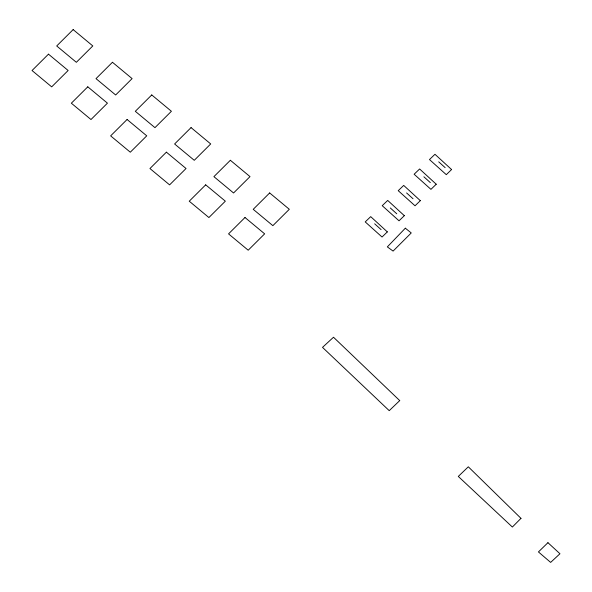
<?xml version="1.0" encoding="UTF-8"?>
<svg xmlns="http://www.w3.org/2000/svg" width="592" height="592" viewBox="0 0 592 592"><rect width="100%" height="100%" fill="white"/><g stroke="black" fill="none" stroke-linecap="round" stroke-linejoin="round"><path stroke-width="0.89" d="M438.716 161.838L445.154 167.654M423.894 176.801L430.332 182.617M406.586 192.948L413.031 198.764M390.306 207.962L396.751 213.779M374.662 223.806L381.107 229.622M405.335 228.194L387.346 246.886L393.088 251.089L411.24 232.945L405.335 228.194M520.982 518.348L512.369 527.035L458.297 476.434L468.316 466.807L520.982 518.348M48.485 54.161L32.042 70.529L51.689 86.861L68.132 70.492L48.485 54.161M73.149 29.6L56.706 45.969L76.353 62.308L92.803 45.932L73.149 29.6M87.786 86.824L71.343 103.2L90.99 119.532L107.441 103.163L87.786 86.824M112.45 62.271L96.008 78.64L115.662 94.979L132.105 78.603L112.45 62.271M127.088 119.495L110.645 135.871L130.299 152.203L146.742 135.834L127.088 119.495M151.752 94.942L135.309 111.311L154.963 127.65L171.406 111.274L151.752 94.942M166.389 152.166L149.946 168.542L169.601 184.874L186.043 168.505L166.389 152.166M191.053 127.606L174.61 143.982L194.265 160.314L210.708 143.945L191.053 127.606M205.69 184.837L189.248 201.206L208.902 217.545L225.345 201.169L205.69 184.837M230.362 160.277L213.912 176.653L233.566 192.985L250.009 176.616L230.362 160.277M244.992 217.508L228.549 233.877L248.203 250.216L264.646 233.84L244.992 217.508M269.663 192.948L253.221 209.324L272.868 225.656L289.31 209.287L269.663 192.948M547.94 542.686L538.439 551.936L550.649 562.4L559.958 553.749L547.94 542.686M436.237 184.223L430.946 189.359L414.134 174.24L419.617 168.979L436.237 184.223M387.331 231.894L382.04 237.022L365.227 221.911L370.703 216.642L387.331 231.894M451.585 169.541L446.294 174.67L429.481 159.559L434.965 154.29L451.585 169.541M404.329 215.673L399.03 220.809L382.225 205.69L387.701 200.429L404.329 215.673M420.327 200.666L415.029 205.794L398.224 190.683L403.7 185.414L420.327 200.666M399.733 400.599L389.225 410.656L322.514 347.371L333.503 337.233L399.733 400.599"/></g></svg>
